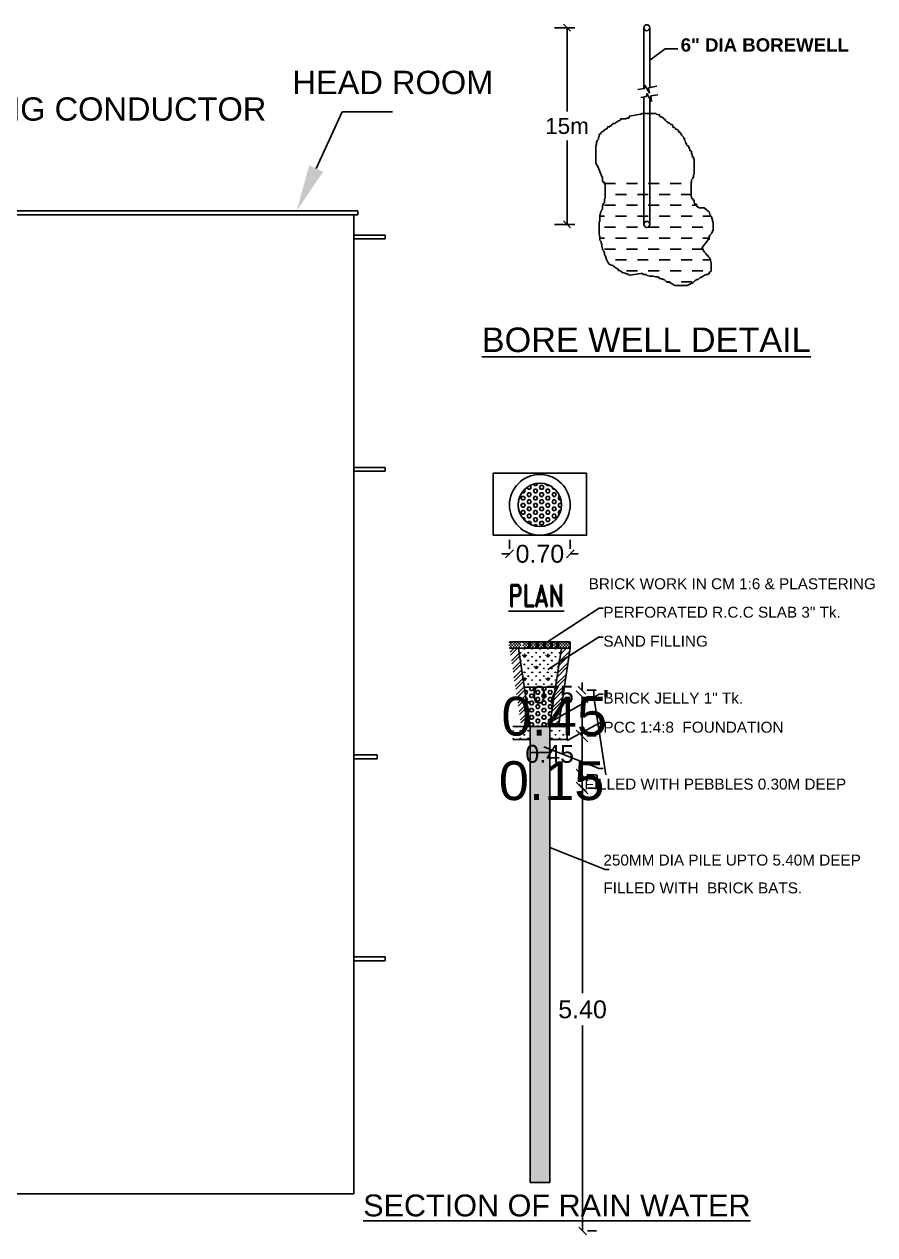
# Model space of a CAD drawing. Header units: metres. Extents: x 729 to 1050, y -308 to -82.
# Drawn here: x 833.16 to 844.1, y -157.81 to -142.24 of the extents above; entities that cross this region are included whole.
import ezdxf
from ezdxf import colors
from ezdxf.entities.mleader import LeaderData, LeaderLine
from ezdxf.math import Vec2, Vec3

# ---------------------------------------------------------------- set-up
doc = ezdxf.new("R2010")
doc.units = ezdxf.units.M
doc.header["$MEASUREMENT"] = 0
doc.styles.add('ROMAND', font='romand.shx', dxfattribs={"width": 0.75, "bigfont": '@extfont2.shx'})
doc.styles.get("Standard").update_dxf_attribs({"font": 'arial.ttf'})
doc.styles.add('style2', font='arialbd.ttf')
doc.dimstyles.new('ISO-25', dxfattribs={"dimscale": 0, "dimtxt": 0.5, "dimasz": 0.15, "dimexe": 1.25, "dimexo": 0.625, "dimgap": 0, "dimtad": 0, "dimtih": 1, "dimtoh": 1, "dimzin": 1, "dimdsep": 46, "dimtxsty": 'Standard', "dimblk": 'OBLIQUE', "dimcen": 0, "dimse1": 1, "dimse2": 1, "dimclrd": 1, "dimclrt": 3, "dimadec": 0, "dimazin": 2, "dimtfac": 1, "dimtix": 1, "dimtofl": 0, "dimtmove": 0, "dimatfit": 3, "dimfxl": 0, "dimtolj": 1, "dimarcsym": 0})
doc.dimstyles.new('STANDARD_WS', dxfattribs={"dimtxt": 0.18, "dimasz": 0.18, "dimexe": 0.18, "dimexo": 0.0625, "dimgap": 0.09, "dimtad": 0, "dimtih": 1, "dimtoh": 1, "dimdec": 4, "dimzin": 0, "dimdsep": 46, "dimtxsty": 'Standard', "dimcen": 0.09, "dimadec": 0, "dimazin": 0, "dimtfac": 1, "dimtdec": 4, "dimtofl": 0, "dimtmove": 0, "dimatfit": 3, "dimfxl": 0, "dimtolj": 1, "dimtzin": 0, "dimarcsym": 0})
pattern_1 = [(90, (660.593535, -212.25446), (-0.050181617, 0.050181617), [0.01330642, -0.087056814]), (45, (660.593535, -212.25446), (-0.05018165, 0.05018165), [0.01330642, -0.057661152]), (135, (660.593535, -212.25446), (-0.05018165, -0.05018165), [0.01330642, -0.057661152])]

# ---------------------------------------------------------------- blocks, each defined once
blk = doc.blocks.new('_Oblique')
at = {"color": 0, "linetype": 'ByBlock', "lineweight": -2}
blk.add_line((-0.5, -0.5), (0.5, 0.5), dxfattribs=at)
blk = doc.blocks.new('*D13')
at = {"color": 0, "lineweight": -2}
for p, q in [((518.271, 132.905), (517.979, 132.905)), ((518.159, 132.905), (518.159, 131.706)), ((518.159, 130.093), (518.159, 131.292)), ((518.272, 130.093), (517.979, 130.093))]:
    blk.add_line(p, q, dxfattribs=at)
at = {"layer": 'Defpoints', "color": 0}
for p in [(518.159, 132.905), (518.334, 132.905), (518.334, 130.093)]:
    blk.add_point(p, dxfattribs=at)
at = {"color": 0, "lineweight": -2, "xscale": 0.1, "yscale": 0.1, "zscale": 0.1}
for p, rotation in [((518.159, 132.905), 90), ((518.159, 130.093), 270)]:
    blk.add_blockref('_Oblique', p, dxfattribs=dict(at, rotation=rotation))
at = {"color": 3, "lineweight": 25, "insert": (518.159, 131.499), "char_height": 0.23, "attachment_point": 5}
blk.add_mtext('\\A1;15m', dxfattribs=at)
blk = doc.blocks.new('*D279')
at = {"color": 0, "lineweight": -2}
for p, q in [((840.334, -150.808), (840.334, -150.708)), ((840.334, -150.891), (840.334, -150.991)), ((840.396, -150.808), (840.514, -150.808)), ((840.396, -150.891), (840.514, -150.891))]:
    blk.add_line(p, q, dxfattribs=at)
at = {"layer": 'Defpoints', "color": 0}
for p in [(840.334, -150.808), (840.334, -150.891), (840.334, -150.891)]:
    blk.add_point(p, dxfattribs=at)
at = {"color": 0, "lineweight": -2, "xscale": 0.1, "yscale": 0.1, "zscale": 0.1}
for p, rotation in [((840.334, -150.808), 270), ((840.334, -150.891), 90)]:
    blk.add_blockref('_Oblique', p, dxfattribs=dict(at, rotation=rotation))
at = {"color": 3, "lineweight": 25, "insert": (839.915, -150.866), "char_height": 0.23, "attachment_point": 5}
blk.add_mtext('\\A1;.075', dxfattribs=at)
blk = doc.blocks.new('*D280')
at = {"color": 0, "lineweight": -2}
for p, q in [((840.34, -152.065), (840.34, -154.707)), ((840.402, -152.065), (840.52, -152.065)), ((840.34, -157.765), (840.34, -155.122)), ((840.402, -157.765), (840.52, -157.765))]:
    blk.add_line(p, q, dxfattribs=at)
at = {"layer": 'Defpoints', "color": 0}
for p in [(840.34, -152.065), (840.34, -157.765), (840.34, -157.765)]:
    blk.add_point(p, dxfattribs=at)
at = {"color": 0, "lineweight": -2, "xscale": 0.1, "yscale": 0.1, "zscale": 0.1}
for p, rotation in [((840.34, -152.065), 90), ((840.34, -157.765), 270)]:
    blk.add_blockref('_Oblique', p, dxfattribs=dict(at, rotation=rotation))
at = {"color": 3, "insert": (840.34, -154.915), "char_height": 0.23, "attachment_point": 5}
blk.add_mtext('\\A1;5.40', dxfattribs=at)
blk = doc.blocks.new('*D281')
at = {"color": 0, "lineweight": -2}
for p, q in [((840.334, -151.394), (840.334, -151.897)), ((840.396, -151.394), (840.514, -151.394)), ((840.396, -151.897), (840.514, -151.897))]:
    blk.add_line(p, q, dxfattribs=at)
at = {"layer": 'Defpoints', "color": 0}
for p in [(840.334, -151.394), (840.334, -151.897), (840.334, -151.897)]:
    blk.add_point(p, dxfattribs=at)
at = {"color": 0, "lineweight": -2, "xscale": 0.1, "yscale": 0.1, "zscale": 0.1}
for p, rotation in [((840.334, -151.394), 90), ((840.334, -151.897), 270)]:
    blk.add_blockref('_Oblique', p, dxfattribs=dict(at, rotation=rotation))
at = {"color": 3, "lineweight": 25, "insert": (839.917, -151.627), "char_height": 0.23, "attachment_point": 5}
blk.add_mtext('\\A1;0.45', dxfattribs=at)
blk = doc.blocks.new('*D282')
at = {"color": 0, "lineweight": -2}
for p, q in [((839.4, -148.989), (839.4, -148.872)), ((840.182, -148.989), (840.182, -148.872)), ((839.4, -149.052), (839.3, -149.052)), ((840.182, -149.052), (840.282, -149.052))]:
    blk.add_line(p, q, dxfattribs=at)
at = {"layer": 'Defpoints', "color": 0}
for p in [(839.4, -149.052), (840.182, -149.052), (840.182, -149.052)]:
    blk.add_point(p, dxfattribs=at)
at = {"color": 0, "lineweight": -2, "xscale": 0.1, "yscale": 0.1, "zscale": 0.1}
blk.add_blockref('_Oblique', (839.4, -149.052), dxfattribs=at)
at = {"color": 0, "lineweight": -2, "xscale": 0.1, "yscale": 0.1, "zscale": 0.1, "rotation": 180}
blk.add_blockref('_Oblique', (840.182, -149.052), dxfattribs=at)
at = {"color": 3, "lineweight": 25, "insert": (839.791, -149.052), "char_height": 0.23, "attachment_point": 5}
blk.add_mtext('\\A1;0.70', dxfattribs=at)
blk = doc.blocks.new('*D283')
at = {"color": 1, "lineweight": -2}
blk.add_line((840.334, -150.891), (840.334, -151.394), dxfattribs=at)
at = {"layer": 'Defpoints', "color": 0}
for p in [(840.334, -150.891), (840.334, -151.394), (840.334, -151.394)]:
    blk.add_point(p, dxfattribs=at)
at = {"color": 1, "lineweight": -2, "xscale": 0.15, "yscale": 0.15, "zscale": 0.15}
for p, rotation in [((840.334, -150.891), 90), ((840.334, -151.394), 270)]:
    blk.add_blockref('_Oblique', p, dxfattribs=dict(at, rotation=rotation))
at = {"color": 3, "insert": (839.976, -151.144), "char_height": 0.5, "attachment_point": 5}
blk.add_mtext('\\A1;0.45', dxfattribs=at)
blk = doc.blocks.new('*D284')
at = {"color": 1, "lineweight": -2}
blk.add_line((840.334, -151.897), (840.334, -152.065), dxfattribs=at)
at = {"layer": 'Defpoints', "color": 0}
for p in [(840.334, -151.897), (840.334, -152.065), (840.34, -152.065)]:
    blk.add_point(p, dxfattribs=at)
at = {"color": 1, "lineweight": -2, "xscale": 0.15, "yscale": 0.15, "zscale": 0.15}
for p, rotation in [((840.334, -151.897), 90), ((840.334, -152.065), 270)]:
    blk.add_blockref('_Oblique', p, dxfattribs=dict(at, rotation=rotation))
at = {"color": 3, "insert": (839.942, -151.974), "char_height": 0.5, "attachment_point": 5}
blk.add_mtext('\\A1;0.15', dxfattribs=at)
blk = doc.blocks.new('NFGHRTYBV')
at = {"lineweight": 25}
h = blk.add_hatch(dxfattribs=at)
h.set_pattern_fill('DASH', color=1, scale=1.250156, style=0)
h.set_pattern_definition([(0, (484.75018, 121.43727), (0.1562695, 0.1562695), [0.1562695, -0.1562695])])
h.paths.add_polyline_path([(520.219, 130.207), (520.21, 130.216), (520.21, 130.226), (520.2, 130.235), (520.191, 130.272), (520.163, 130.291), (520.154, 130.3), (520.154, 130.31), (520.135, 130.31), (520.126, 130.319), (520.126, 130.328), (520.043, 130.328), (520.043, 130.338), (520.024, 130.338), (520.024, 130.347), (520.015, 130.347), (520.015, 130.375), (520.005, 130.375), (520.005, 130.384), (519.987, 130.384), (519.987, 130.393), (519.977, 130.403), (519.977, 130.431), (519.968, 130.431), (519.968, 130.449), (519.959, 130.459), (519.949, 130.459), (519.94, 130.477), (519.94, 130.496), (519.931, 130.496), (519.931, 130.691), (519.94, 130.701), (519.94, 130.729), (519.949, 130.738), (519.959, 130.747), (519.959, 130.766), (519.968, 130.766), (519.968, 130.803), (519.977, 130.813), (519.977, 130.819), (518.64, 130.819), (518.647, 130.799), (518.666, 130.756), (518.666, 130.706), (518.675, 130.697), (518.694, 130.697), (518.694, 130.669), (518.703, 130.669), (518.703, 130.464), (518.694, 130.455), (518.694, 130.399), (518.685, 130.39), (518.675, 130.39), (518.675, 130.38), (518.666, 130.352), (518.666, 130.315), (518.657, 130.306), (518.657, 130.297), (518.647, 130.287), (518.647, 130.278), (518.638, 130.269), (518.638, 130.241), (518.629, 130.231), (518.629, 130.148), (518.619, 130.12), (518.619, 129.952), (518.629, 129.915), (518.629, 129.868), (518.647, 129.85), (518.647, 129.831), (518.657, 129.803), (518.657, 129.766), (518.666, 129.756), (518.666, 129.729), (518.685, 129.71), (518.694, 129.682), (518.694, 129.663), (518.713, 129.626), (518.722, 129.589), (518.731, 129.57), (518.741, 129.552), (518.759, 129.524), (518.778, 129.514), (518.815, 129.505), (518.862, 129.468), (518.881, 129.458), (518.899, 129.431), (518.909, 129.431), (518.937, 129.421), (518.946, 129.403), (518.983, 129.393), (518.992, 129.393), (519.011, 129.384), (519.02, 129.384), (519.039, 129.375), (519.048, 129.365), (519.058, 129.365), (519.213, 129.388), (519.231, 129.388), (519.25, 129.378), (519.287, 129.378), (519.297, 129.369), (519.306, 129.36), (519.343, 129.35), (519.39, 129.35), (519.427, 129.341), (519.464, 129.341), (519.474, 129.322), (519.483, 129.322), (519.502, 129.313), (519.52, 129.313), (519.539, 129.304), (519.548, 129.304), (519.576, 129.276), (519.586, 129.267), (519.623, 129.267), (519.632, 129.257), (519.651, 129.248), (519.67, 129.239), (519.679, 129.229), (519.698, 129.22), (519.875, 129.22), (519.912, 129.239), (519.959, 129.257), (519.987, 129.285), (520.015, 129.304), (520.033, 129.304), (520.043, 129.313), (520.061, 129.332), (520.08, 129.332), (520.08, 129.341), (520.089, 129.341), (520.117, 129.36), (520.154, 129.378), (520.173, 129.378), (520.192, 129.388), (520.192, 129.406), (520.201, 129.406), (520.201, 129.416), (520.21, 129.416), (520.22, 129.425), (520.22, 129.537), (520.21, 129.574), (520.21, 129.583), (520.201, 129.611), (520.192, 129.62), (520.182, 129.63), (520.182, 129.639), (520.164, 129.648), (520.145, 129.676), (520.126, 129.695), (520.098, 129.732), (520.089, 129.76), (520.163, 129.853), (520.172, 129.872), (520.182, 129.872), (520.182, 129.881), (520.191, 129.881), (520.191, 129.928), (520.2, 129.928), (520.2, 129.937), (520.219, 129.956), (520.228, 129.965), (520.228, 129.974), (520.238, 129.984), (520.238, 130.002), (520.247, 130.002), (520.247, 130.114), (520.238, 130.142), (520.238, 130.161), (520.228, 130.179), (520.228, 130.189)])
for p, q in [((519.257, 132.905), (519.257, 132.035)), ((519.343, 132.905), (519.343, 132.05)), ((519.257, 131.914), (519.257, 130.093)), ((519.343, 131.888), (519.343, 130.093))]:
    blk.add_line(p, q, dxfattribs=at)
at = {"color": 21, "lineweight": 25}
for p, q in [((519.343, 132.441), (519.562, 132.604)), ((519.562, 132.604), (519.745, 132.604)), ((519.266, 132.037), (519.271, 132.083)), ((519.271, 132.083), (519.336, 131.968)), ((519.169, 132.023), (519.266, 132.037)), ((519.215, 131.907), (519.296, 131.919)), ((519.296, 131.919), (519.3, 131.966)), ((519.3, 131.966), (519.365, 131.85)), ((519.325, 132.047), (519.444, 132.068)), ((519.336, 131.968), (519.325, 132.047)), ((519.355, 131.929), (519.456, 131.947)), ((519.365, 131.85), (519.355, 131.929))]:
    blk.add_line(p, q, dxfattribs=at)
at = {"color": 2, "lineweight": 25}
blk.add_lwpolyline([(518.666, 130.756), (518.647, 130.799), (518.601, 130.921), (518.573, 130.967), (518.573, 131.209), (518.582, 131.237), (518.582, 131.265), (518.592, 131.293), (518.61, 131.312), (518.61, 131.34), (518.619, 131.349), (518.619, 131.377), (518.629, 131.386), (518.638, 131.386), (518.647, 131.405), (518.657, 131.414), (518.666, 131.423), (518.675, 131.423), (518.685, 131.433), (518.703, 131.451), (518.722, 131.461), (518.731, 131.461), (518.731, 131.47), (518.741, 131.489), (518.769, 131.489), (518.769, 131.498), (518.787, 131.498), (518.787, 131.507), (518.797, 131.507), (518.797, 131.517), (518.806, 131.517), (518.806, 131.526), (518.815, 131.526), (518.815, 131.535), (518.843, 131.535), (518.853, 131.544), (518.881, 131.563), (518.89, 131.572), (518.899, 131.572), (518.918, 131.582), (518.927, 131.591), (518.927, 131.6), (519.002, 131.6), (519.011, 131.61), (519.039, 131.61), (519.039, 131.619), (519.048, 131.619), (519.048, 131.638), (519.213, 131.669), (519.231, 131.679), (519.427, 131.679), (519.436, 131.669), (519.474, 131.66), (519.483, 131.66), (519.483, 131.641), (519.492, 131.632), (519.511, 131.632), (519.52, 131.623), (519.53, 131.623), (519.53, 131.613), (519.548, 131.604), (519.558, 131.595), (519.558, 131.585), (519.567, 131.585), (519.567, 131.576), (519.576, 131.567), (519.586, 131.558), (519.595, 131.558), (519.595, 131.548), (519.623, 131.539), (519.632, 131.53), (519.642, 131.52), (519.66, 131.52), (519.67, 131.511), (519.67, 131.483), (519.679, 131.483), (519.698, 131.474), (519.707, 131.464), (519.716, 131.455), (519.744, 131.446), (519.753, 131.436), (519.753, 131.418), (519.763, 131.409), (519.772, 131.409), (519.781, 131.399), (519.791, 131.381), (519.791, 131.371), (519.8, 131.371), (519.8, 131.362), (519.828, 131.334), (519.828, 131.325), (519.837, 131.325), (519.837, 131.297), (519.847, 131.287), (519.856, 131.25), (519.865, 131.25), (519.865, 131.232), (519.875, 131.222), (519.893, 131.213), (519.893, 131.204), (519.903, 131.194), (519.903, 131.176), (519.912, 131.176), (519.912, 131.148), (519.921, 131.148), (519.931, 131.138), (519.94, 131.138), (519.94, 131.101), (519.949, 131.101), (519.949, 131.064), (519.968, 131.055), (519.968, 131.027), (519.977, 131.027), (519.977, 130.813), (519.968, 130.803), (519.968, 130.766), (519.959, 130.766), (519.959, 130.747), (519.949, 130.738), (519.94, 130.729), (519.94, 130.701), (519.931, 130.691), (519.931, 130.496), (519.94, 130.496), (519.94, 130.477), (519.949, 130.459), (519.959, 130.459), (519.968, 130.449), (519.968, 130.431), (519.977, 130.431), (519.977, 130.403), (519.987, 130.393), (519.987, 130.384), (520.005, 130.384), (520.005, 130.375), (520.015, 130.375), (520.015, 130.347), (520.024, 130.347), (520.024, 130.338), (520.043, 130.338), (520.043, 130.328), (520.126, 130.328), (520.126, 130.319), (520.135, 130.31), (520.154, 130.31), (520.154, 130.3), (520.163, 130.291), (520.191, 130.272), (520.2, 130.235), (520.21, 130.226), (520.21, 130.216), (520.219, 130.207), (520.228, 130.189), (520.228, 130.179), (520.238, 130.161), (520.238, 130.142), (520.247, 130.114), (520.247, 130.002), (520.238, 130.002), (520.238, 129.984), (520.228, 129.974), (520.228, 129.965), (520.219, 129.956), (520.2, 129.937), (520.2, 129.928), (520.191, 129.928), (520.191, 129.881), (520.182, 129.881), (520.182, 129.872), (520.172, 129.872), (520.163, 129.853), (520.089, 129.76), (520.098, 129.732), (520.126, 129.695), (520.145, 129.676), (520.164, 129.648), (520.182, 129.639), (520.182, 129.63), (520.192, 129.62), (520.201, 129.611), (520.21, 129.583), (520.21, 129.574), (520.22, 129.537), (520.22, 129.425), (520.21, 129.416), (520.201, 129.416), (520.201, 129.406), (520.192, 129.406), (520.192, 129.388), (520.173, 129.378), (520.154, 129.378), (520.117, 129.36), (520.089, 129.341), (520.08, 129.341), (520.08, 129.332), (520.061, 129.332), (520.043, 129.313), (520.033, 129.304), (520.015, 129.304), (519.987, 129.285), (519.959, 129.257), (519.912, 129.239), (519.875, 129.22), (519.698, 129.22), (519.679, 129.229), (519.67, 129.239), (519.651, 129.248), (519.632, 129.257), (519.623, 129.267), (519.586, 129.267), (519.576, 129.276), (519.548, 129.304), (519.539, 129.304), (519.52, 129.313), (519.502, 129.313), (519.483, 129.322), (519.474, 129.322), (519.464, 129.341), (519.427, 129.341), (519.39, 129.35), (519.343, 129.35), (519.306, 129.36), (519.297, 129.369), (519.287, 129.378), (519.25, 129.378), (519.231, 129.388), (519.213, 129.388), (519.058, 129.365), (519.048, 129.365), (519.039, 129.375), (519.02, 129.384), (519.011, 129.384), (518.992, 129.393), (518.983, 129.393), (518.946, 129.403), (518.937, 129.421), (518.909, 129.431), (518.899, 129.431), (518.881, 129.458), (518.862, 129.468), (518.815, 129.505), (518.778, 129.514), (518.759, 129.524), (518.741, 129.552), (518.731, 129.57), (518.722, 129.589), (518.713, 129.626), (518.694, 129.663), (518.694, 129.682), (518.685, 129.71), (518.666, 129.729), (518.666, 129.756), (518.657, 129.766), (518.657, 129.803), (518.647, 129.831), (518.647, 129.85), (518.629, 129.868), (518.629, 129.915), (518.619, 129.952), (518.619, 130.12), (518.629, 130.148), (518.629, 130.231), (518.638, 130.241), (518.638, 130.269), (518.647, 130.278), (518.647, 130.287), (518.657, 130.297), (518.657, 130.306), (518.666, 130.315), (518.666, 130.352), (518.675, 130.38), (518.675, 130.39), (518.685, 130.39), (518.694, 130.399), (518.694, 130.455), (518.703, 130.464), (518.703, 130.669), (518.694, 130.669), (518.694, 130.697), (518.675, 130.697), (518.666, 130.706), (518.666, 130.756)], close=True, dxfattribs=at)
at = {"lineweight": 25}
for centre in [(519.3, 132.905), (519.3, 130.093)]:
    blk.add_circle(centre, 0.0429, dxfattribs=at)
at = {"color": 3, "lineweight": 25, "style": 'style2'}
blk.add_text('6" DIA BOREWELL', height=0.1905, dxfattribs=at).set_placement((519.783, 132.563))
at = {"color": 3, "lineweight": 25}
blk.add_text('%%uBORE WELL DETAIL', height=0.35, dxfattribs=at).set_placement((516.941, 128.268))
at = {"color": 7, "lineweight": 25}
dim = blk.add_linear_dim(base=(518.159, 132.905), p1=(518.334, 130.093), p2=(518.334, 132.905), angle=90, text='15m', dimstyle='STANDARD_WS', override={"dimtxt": 0.23, "dimasz": 0.1, "dimdec": 2, "dimblk1": 'OBLIQUE', "dimblk2": 'OBLIQUE', "dimsah": 1, "dimclrt": 3}, dxfattribs=at)
dim.commit()
dim.dimension.update_dxf_attribs({"geometry": '*D13', "text_midpoint": (518.159, 131.499)})

msp = doc.modelspace()

# ---------------------------------------------------------------- hatches: boundary and pattern name
at = {"lineweight": 25}
h = msp.add_hatch(dxfattribs=at)
h.set_pattern_fill('HEX', color=6, scale=0.008382, style=0)
h.set_pattern_definition([(0, (642.91897, -211.553485), (0, 0.046094779), [0.02661284, -0.053225679]), (120, (642.91897, -211.553485), (-0.03991925, -0.023047389), [0.02661284, -0.053225679]), (60, (642.94558, -211.553485), (-0.03991925, 0.023047389), [0.02661284, -0.053225679])])
h.paths.add_polyline_path([(839.511, -148.421, 1), (840.07, -148.421, 1)])
h = msp.add_hatch(dxfattribs=at)
h.set_pattern_fill('CROSS', color=2, scale=0.002794, style=0)
h.set_pattern_definition([(0, (660.593535, -212.254462), (0.0177418929, 0.0177418929), [0.0088709465, -0.0266128394]), (90, (660.59797, -212.258897), (-0.0177418929, 0.0177418929), [0.0088709465, -0.0266128394])])
h.paths.add_polyline_path([(839.669, -150.183), (839.669, -150.267), (839.749, -150.267), (839.749, -150.183)])
h.paths.add_polyline_path([(839.837, -150.183), (839.77, -150.183), (839.77, -150.267), (839.837, -150.267)])
h.paths.add_polyline_path([(839.859, -150.267), (839.93, -150.267), (839.93, -150.183), (839.859, -150.183)])
h.paths.add_polyline_path([(839.951, -150.267), (840.01, -150.267), (840.01, -150.183), (839.951, -150.183)])
h.paths.add_polyline_path([(840.031, -150.267), (840.182, -150.267), (840.182, -150.183), (840.031, -150.183)])
h.paths.add_polyline_path([(839.546, -150.183), (839.4, -150.183), (839.4, -150.267), (839.546, -150.267)])
h.paths.add_polyline_path([(839.567, -150.267), (839.648, -150.267), (839.648, -150.183), (839.567, -150.183)])
h = msp.add_hatch(dxfattribs=at)
h.set_pattern_fill('STEEL', color=1, scale=0.02794, style=0)
h.set_pattern_definition([(45, (660.593535, -212.25446), (-0.062727064, 0.062727064), []), (45, (660.593535, -212.21011), (-0.062727064, 0.062727064), [])])
h.paths.add_polyline_path([(840.182, -150.267), (840.069, -150.267), (839.916, -151.272), (840.029, -151.272)])
h.paths.add_polyline_path([(839.554, -151.272), (839.667, -151.272), (839.514, -150.267), (839.4, -150.267)])
h = msp.add_hatch(dxfattribs=at)
h.set_pattern_fill('GRASS', color=256, scale=0.008382, style=0)
h.set_pattern_definition([(90, (660.59353, -212.25446), (-0.15054485, 0.15054485), [0.03991926, -0.26117044]), (45, (660.59353, -212.25446), (-0.15054495, 0.15054495), [0.03991926, -0.17298346]), (135, (660.59353, -212.25446), (-0.15054495, -0.15054495), [0.03991926, -0.17298346])])
h.paths.add_polyline_path([(840.069, -150.267), (839.514, -150.267), (839.59, -150.769), (839.992, -150.769)])
h = msp.add_hatch(dxfattribs=at)
h.set_pattern_fill('GRASS', color=4, scale=0.002794, style=0)
h.set_pattern_definition(pattern_1)
h.paths.add_polyline_path([(840.069, -150.267), (839.514, -150.267), (839.59, -150.769), (839.992, -150.769)])
h = msp.add_hatch(dxfattribs=at)
h.set_pattern_fill('HEX', color=6, scale=0.008382, style=0)
h.set_pattern_definition([(0, (660.593535, -212.25446), (0, 0.046094779), [0.02661284, -0.053225679]), (120, (660.593535, -212.25446), (-0.03991925, -0.02304739), [0.02661284, -0.053225679]), (60, (660.620148, -212.25446), (-0.03991925, 0.02304739), [0.02661284, -0.053225679])])
h.paths.add_polyline_path([(839.992, -150.769), (839.59, -150.769), (839.667, -151.272), (839.916, -151.272)])
h = msp.add_hatch(dxfattribs=at)
h.set_pattern_fill('GRASS', color=3, scale=0.002794, style=0)
h.set_pattern_definition(pattern_1)
h.paths.add_polyline_path([(840.14, -151.44), (840.14, -151.272), (839.917, -151.272), (839.917, -151.44)])
h.paths.add_polyline_path([(839.665, -151.272), (839.442, -151.272), (839.442, -151.44), (839.665, -151.44)])
h = msp.add_hatch(dxfattribs=at)
h.set_pattern_fill('GRASS', color=6, scale=0.002794, style=0)
h.set_pattern_definition(pattern_1)
h.paths.add_polyline_path([(839.917, -151.272), (839.665, -151.272), (839.665, -157.14), (839.917, -157.14)])

# ---------------------------------------------------------------- linework, layer by layer
for p, q in [((837.399, -144.639), (830.569, -144.639)), ((837.399, -144.689), (830.569, -144.689)), ((837.449, -144.639), (837.399, -144.639)), ((837.399, -157.289), (837.399, -144.689)), ((837.399, -144.689), (837.449, -144.689)), ((837.449, -144.689), (837.449, -144.639)), ((837.799, -144.949), (837.399, -144.949)), ((837.399, -144.999), (837.399, -144.949)), ((837.799, -144.999), (837.399, -144.999)), ((837.799, -144.999), (837.799, -144.949)), ((837.799, -147.939), (837.399, -147.939)), ((837.399, -147.989), (837.399, -147.939)), ((837.799, -147.989), (837.399, -147.989)), ((837.799, -147.989), (837.799, -147.939)), ((837.699, -151.639), (837.399, -151.639)), ((837.399, -151.639), (837.399, -151.689)), ((837.399, -151.689), (837.699, -151.689)), ((837.699, -151.689), (837.699, -151.639)), ((837.799, -154.239), (837.399, -154.239)), ((837.399, -154.289), (837.399, -154.239)), ((837.799, -154.289), (837.399, -154.289)), ((837.799, -154.289), (837.799, -154.239)), ((786.469, -157.289), (837.399, -157.289))]:
    msp.add_line(p, q)
at = {"color": 21, "lineweight": 25}
for p, q in [((839.89, -150.183), (840.555, -149.752)), ((840.555, -149.752), (840.607, -149.752)), ((839.892, -150.54), (840.555, -150.118)), ((840.555, -150.125), (840.607, -150.125)), ((839.871, -151.248), (840.555, -150.857)), ((840.555, -150.857), (840.607, -150.857)), ((840.14, -151.455), (840.555, -151.232)), ((840.555, -151.232), (840.607, -151.232)), ((839.842, -151.535), (840.555, -151.816)), ((840.555, -151.816), (840.607, -151.816)), ((839.917, -152.832), (840.63, -153.113)), ((840.63, -153.113), (840.681, -153.113))]:
    msp.add_line(p, q, dxfattribs=at)
at = {"lineweight": 25}
for p, q in [((839.4, -150.183), (840.182, -150.183)), ((839.4, -150.267), (840.182, -150.267)), ((839.514, -150.267), (839.667, -151.272)), ((839.648, -150.183), (839.648, -150.267)), ((839.669, -150.183), (839.669, -150.267)), ((839.749, -150.183), (839.749, -150.267)), ((839.77, -150.183), (839.77, -150.267)), ((839.837, -150.183), (839.837, -150.267)), ((839.859, -150.183), (839.859, -150.267)), ((840.069, -150.267), (839.916, -151.272)), ((839.93, -150.183), (839.93, -150.267)), ((839.951, -150.183), (839.951, -150.267)), ((840.01, -150.183), (840.01, -150.267)), ((840.182, -150.267), (840.029, -151.272)), ((840.031, -150.183), (840.031, -150.267)), ((840.182, -150.183), (840.182, -150.267)), ((839.59, -150.769), (839.992, -150.769)), ((840.485, -150.808), (840.485, -150.891)), ((840.485, -150.891), (840.638, -151.897)), ((840.63, -150.808), (840.63, -150.891)), ((840.652, -150.808), (840.652, -150.891)), ((839.442, -151.272), (840.14, -151.272)), ((839.665, -151.272), (839.665, -157.14)), ((839.917, -151.272), (839.917, -157.14)), ((840.14, -151.272), (840.14, -151.44)), ((839.442, -151.44), (839.665, -151.44)), ((839.917, -151.44), (840.14, -151.44)), ((839.665, -151.608), (839.917, -151.608)), ((840.527, -151.897), (840.527, -152.065)), ((839.665, -157.14), (839.917, -157.14))]:
    msp.add_line(p, q, dxfattribs=at)
at = {"color": 175}
msp.add_lwpolyline([(840.391, -148.012), (840.391, -148.812), (839.191, -148.812), (839.191, -148.012)], close=True, dxfattribs=at)
at = {"lineweight": 25}
for radius in [0.391, 0.279]:
    msp.add_circle((839.791, -148.421), radius, dxfattribs=at)

# ---------------------------------------------------------------- block references
at = {"color": 6, "xscale": 0.8999999999996362, "yscale": 0.8999999999996362, "zscale": 0.8999999999996362}
msp.add_blockref('NFGHRTYBV', (373.797, -261.895), dxfattribs=at)

# ---------------------------------------------------------------- texts
msp.add_text('LIGHTNING CONDUCTOR', height=0.3).set_placement((831.151, -143.477))
at = {"color": 3, "lineweight": 25}
for s, height, p in [('BRICK WORK IN CM 1:6 & PLASTERING', 0.1408, (840.419, -149.507)), ('PERFORATED R.C.C SLAB 3" Tk.', 0.1408, (840.608, -149.873)), ('SAND FILLING', 0.1408, (840.608, -150.246)), ('BRICK JELLY 1" Tk.', 0.1408, (840.608, -150.978)), ('PCC 1:4:8  FOUNDATION', 0.1408, (840.608, -151.353)), ('FILLED WITH PEBBLES 0.30M DEEP', 0.1408, (840.364, -152.085)), ('250MM DIA PILE UPTO 5.40M DEEP ', 0.1408, (840.608, -153.063)), ('FILLED WITH  BRICK BATS.', 0.1408, (840.608, -153.421)), ('%%USECTION OF RAIN WATER', 0.2816, (837.518, -157.578))]:
    msp.add_text(s, height=height, dxfattribs=at).set_placement(p)
at = {"color": 4, "lineweight": 25, "style": 'ROMAND', "width": 0.75}
msp.add_text('%%UPLAN', height=0.2816, dxfattribs=at).set_placement((839.387, -149.731))
at = {"insert": (839.192, -142.835), "char_height": 0.3, "width": 5.69381, "attachment_point": 3}
msp.add_mtext('HEAD ROOM', dxfattribs=at)

# ---------------------------------------------------------------- dimensions: what is measured, and where the dimension line sits
at = {"color": 7, "lineweight": 25}
dim = msp.add_linear_dim(base=(840.182, -149.052), p1=(839.4, -149.052), p2=(840.182, -149.052), text='0.70', dimstyle='STANDARD_WS', override={"dimtxt": 0.23, "dimasz": 0.1, "dimdec": 2, "dimblk1": 'OBLIQUE', "dimblk2": 'OBLIQUE', "dimsah": 1, "dimclrt": 3}, dxfattribs=at)
dim.commit()
dim.dimension.update_dxf_attribs({"geometry": '*D282', "text_midpoint": (839.791, -149.052)})
for base, p1, p2, text, picture, middle in [((840.334, -150.891), (840.334, -150.808), (840.334, -150.891), '.075', '*D279', (839.915, -150.866)), ((840.334, -151.897), (840.334, -151.394), (840.334, -151.897), '0.45', '*D281', (839.917, -151.627))]:
    dim = msp.add_linear_dim(base=base, p1=p1, p2=p2, angle=90, text=text, dimstyle='STANDARD_WS', override={"dimtxt": 0.23, "dimasz": 0.1, "dimdec": 2, "dimblk1": 'Oblique', "dimblk2": 'Oblique', "dimsah": 1, "dimclrt": 3, "dimtmove": 2}, dxfattribs=at)
    dim.commit()
    dim.dimension.update_dxf_attribs({"geometry": picture, "text_midpoint": middle, "dimtype": 160})
at = {"color": 1}
for base, p1, p2, text, picture, middle in [((840.334, -151.394), (840.334, -150.891), (840.334, -151.394), '0.45', '*D283', (839.976, -151.144)), ((840.334, -152.065), (840.334, -151.897), (840.34, -152.065), '0.15', '*D284', (839.942, -151.974))]:
    dim = msp.add_linear_dim(base=base, p1=p1, p2=p2, angle=90, text=text, dimstyle='ISO-25', override={"dimscale": 1, "dimtmove": 2}, dxfattribs=at)
    dim.commit()
    dim.dimension.update_dxf_attribs({"geometry": picture, "text_midpoint": middle, "dimtype": 160})
at = {"color": 4}
dim = msp.add_linear_dim(base=(840.34, -157.765), p1=(840.34, -152.065), p2=(840.34, -157.765), angle=90, text='5.40', dimstyle='STANDARD_WS', override={"dimtxt": 0.23, "dimasz": 0.1, "dimdec": 2, "dimblk1": 'OBLIQUE', "dimblk2": 'OBLIQUE', "dimsah": 1, "dimclrt": 3}, dxfattribs=at)
dim.commit()
dim.dimension.update_dxf_attribs({"geometry": '*D280', "text_midpoint": (840.34, -154.915)})

# ---------------------------------------------------------------- leaders
ml = msp.add_multileader_mtext('Standard')
ml.set_content('', color=256)
ml.set_leader_properties()
ml.build(insert=Vec2(0, 0))
ml.multileader.update_dxf_attribs({"dogleg_length": 0.36, "arrow_head_size": 0.6})
ctx = ml.context
ctx.base_point, ctx.char_height, ctx.arrow_head_size, ctx.landing_gap_size, ctx.plane_origin = Vec3(837.895, -143.363), 0.18, 0.6, 0.09, Vec3(836.662, -151.739)
notes = []
notes.append((ctx, [(1, (1, 1, 0), (837.25, -143.363), (1, 0), 0.645, [(0, [(836.662, -144.639)], 0, [])])]))
ctx.mtext.insert, ctx.mtext.flow_direction = Vec3(837.985, -143.273), 5
for ctx, leaders in notes:
    for number, flags, end, landing, length, lines in leaders:
        leader = LeaderData()
        leader.index, (leader.has_last_leader_line, leader.has_dogleg_vector, leader.attachment_direction) = number, flags
        leader.last_leader_point, leader.dogleg_vector, leader.dogleg_length = Vec3(end), Vec3(landing), length
        for number, points, colour, breaks in lines:
            line = LeaderLine()
            line.index, line.vertices, line.color, line.breaks = number, Vec3.list(points), colors.encode_raw_color(colour), breaks
            leader.lines.append(line)
        ctx.leaders.append(leader)

doc.saveas('drawing.dxf')
